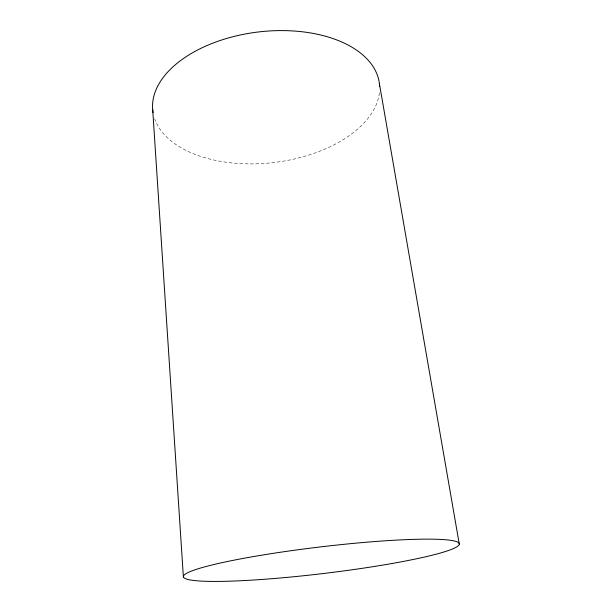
<?xml version="1.0" encoding="UTF-8"?>
<svg xmlns="http://www.w3.org/2000/svg" width="612" height="612" viewBox="0 0 612 612"><rect width="100%" height="100%" fill="white"/><g stroke="black" fill="none" stroke-linecap="round" stroke-linejoin="round"><path stroke-width="0.46" stroke-dasharray="3.06 2.29" d="M379.402 92.863A114.1 65.736 -6.8 0 1 273.12 162.608A114.1 65.736 -6.8 0 1 154.66 118.766"/><path stroke-width="0.92" d="M379.402 83.66L459.291 544.16A138.947 13.38 -6.8 0 1 250.813 580.191A138.947 13.38 -6.8 0 1 253.873 556.499A138.947 13.38 -6.8 0 1 459.291 544.16M152.709 109.778L183.378 576.871M153.061 112.524A114.1 65.736 -6.8 0 1 259.106 31.885A114.1 65.736 -6.8 0 1 379.631 86.414"/></g></svg>
